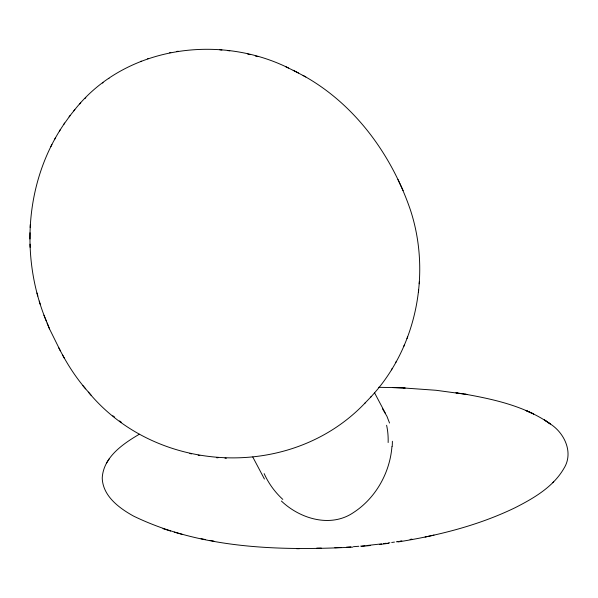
<?xml version="1.0" encoding="UTF-8"?>
<svg xmlns="http://www.w3.org/2000/svg" width="598" height="598" viewBox="0 0 598 598"><rect width="100%" height="100%" fill="white"/><g stroke="black" fill="none" stroke-linecap="round" stroke-linejoin="round"><path stroke-width="0.9" d="M60.488 129.422C24.75 185.948 20.885 259.682 46.308 321.021M370.431 397.408C416.567 348.268 431.315 273.869 410.482 210.182C391.653 154.882 354.868 104.045 303.111 75.483M30.012 232.742L29.96 238.961M30.199 227.561L30.311 224.519M391.952 446.385C389.993 472.599 375.761 498.067 353.612 512.464C330.806 528.154 300.039 518.87 281.389 501.027M418.48 292.145L418.675 290.015M419.213 283.773L419.415 281.583M406.991 338.505L407.672 336.861M403.844 346.257L404.487 344.695M139.327 434.245C122.994 443.806 103.394 457.156 102.228 477.996C102.774 496.063 119.166 508.113 133.556 516.089C201.107 548.837 279.199 550.908 352.805 547.118M54.455 139.715L55.479 137.809M50.808 146.674L51.899 144.634M391.398 369.841L392.101 368.66M395.629 362.62L396.384 361.349M109.292 458.726L106.362 463.3M63.635 124.616L70.16 115.496M59.389 131.126L64.644 123.046M73.868 110.839C123.382 46.921 217.964 33.062 288.513 68.015M69.106 116.842L74.817 109.613M397.917 541.975C438.147 535.524 478.243 525.56 515.05 507.747C533.625 498.291 553.135 487.034 563.884 468.466C573.811 452.798 564.594 433.079 550.22 423.885C525.395 406.363 494.905 399.531 465.498 394.231M88.414 392.109C156.474 474.55 291.091 481.001 365.184 402.895M364.631 403.478L371.059 396.743M79.758 103.947L80.723 102.953M84.968 98.491L85.813 97.631M552.724 482.728L553.681 481.846M102.535 83.047L103.08 82.651M108.552 78.689L108.948 78.405M147.639 58.783L148.229 58.574M140.851 61.317L141.27 61.168M425.103 537.049L433.969 535.098M169.645 52.729L170.789 52.519M176.903 51.435L178.226 51.204M396.302 541.803L398.141 541.482M399.98 541.168L401.826 540.846M410.101 539.411L411.947 539.09M381.546 543.881L366.94 545.518M383.393 543.627L386.159 543.238M388.005 542.984L389.851 542.73M391.697 542.476L394.463 542.094M379.685 544.486L388.79 543.305M365.116 545.712L360.601 546.138M361.663 546.385L370.633 545.511M346.384 547.215L350.832 546.878M353.493 546.677L358.83 546.273M334.835 547.738L341.054 547.454M316.738 548.142L321.29 548.074M378.444 387.317L394.448 387.609M296.601 548.695L299.411 548.71M403.613 387.96L436.077 390.285L467.322 394.523L455.953 392.729L457.679 393.006M216.506 457.702L217.956 457.784M224.975 458.18L226.321 458.262M219.825 49.776L221.94 50.008M227.494 50.583L229.767 50.823M201.078 538.731L205.189 539.508M210.062 540.428L213.972 541.168M189.865 453.523L191.584 453.882M198.162 455.213L199.792 455.549M247.654 54.014L250.099 54.642M255.309 55.965L257.88 56.623M174.257 532.145L182.173 534.358M162.985 528.662L170.572 531.054M293.199 70.287L305.795 76.963M285.881 66.774L298.529 73.001M112.843 415.767L114.637 417.135M119.578 420.917L121.334 422.263M62.67 355.152C69.219 367.097 76.798 378.534 85.678 388.872M82.89 385.65L91.165 395.308M382.533 408.815L386.921 416.26L389.537 423.033M43.946 315.198L49.499 328.893L60.316 350.749M58.649 347.662L64.337 358.239M374.4 392.52L385.314 413.143M252.76 456.977L264.421 479.035M403.127 190.568L397.969 179.535M47.13 323.047L49.499 328.893M36.964 293.005L37.838 296.047M39.281 301.115L40.171 304.188M30.027 244.148L30.094 247.31M386.607 425.268A59.053 37.629 -73.6 0 1 388.147 442.535M392.378 441.257A55.614 36.089 -73.1 0 1 392.206 446.325M282.817 499.405A71.962 65.197 47.9 0 1 264.152 473.601M404.981 388.005L393.2 387.564L404.981 388.005M533.633 413.966L525.784 410.437L533.633 413.966M550.22 423.885L544.352 419.878L550.22 423.885"/></g></svg>
